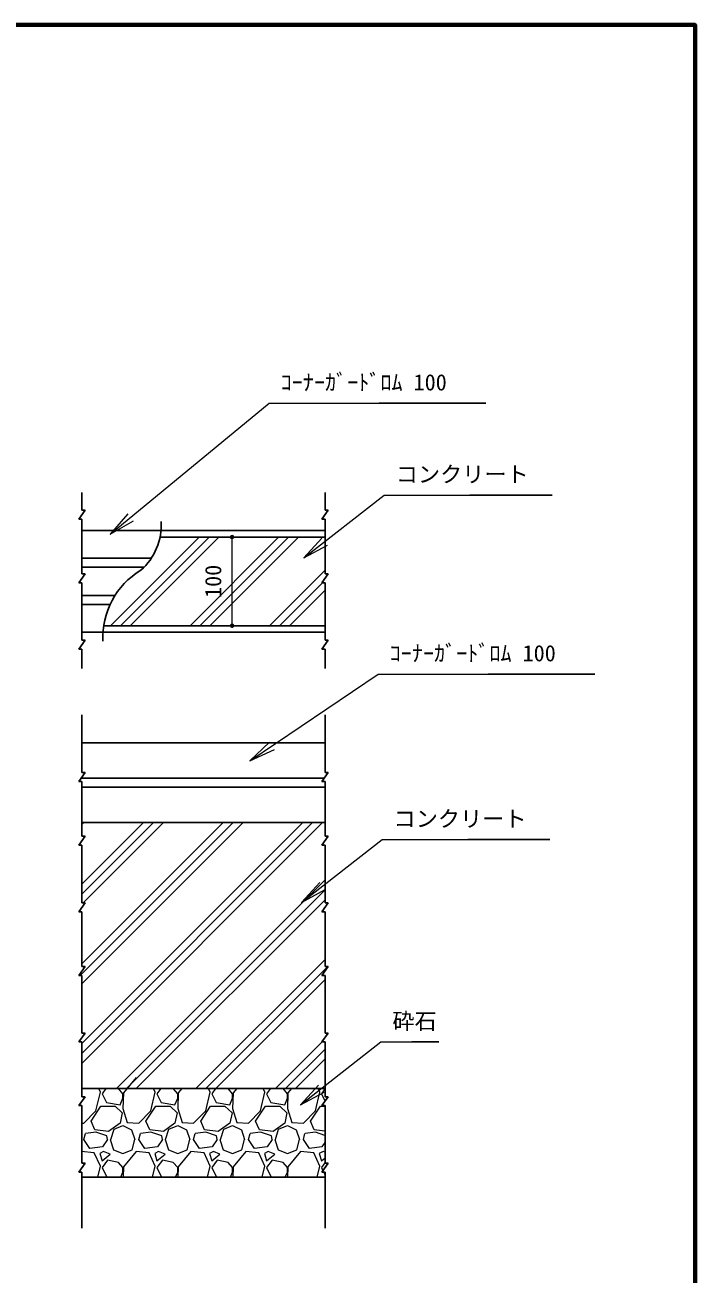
# Model space of a CAD drawing. Units: millimetres at full size, sheet at 1:10; details may follow other scales. Extents: x 150 to 4050, y 150 to 2820.
# Drawn here: x 3294 to 4050, y 1411 to 2820 of the extents above; entities that cross this region are included whole.
import ezdxf
from ezdxf.enums import TextEntityAlignment as Align

# ---------------------------------------------------------------- set-up
doc = ezdxf.new("R2010")
doc.units = ezdxf.units.MM
doc.header["$LTSCALE"] = 10
for name, color, linetype, lineweight in [('D-STR-3', 27, 'Continuous', 9), ('D-STR-DIM\u3000寸法線、寸法値', 7, 'Continuous', 13), ('D-STR-HTXT\u3000旗上げ', 7, 'Continuous', 13), ('D-STR\u3000構造物外形線', 1, 'Continuous', 25), ('D-TTL', 7, 'Continuous', 70)]:
    doc.layers.add(name, color=color, linetype=linetype, lineweight=lineweight)
doc.styles.add('ＭＳ ゴシック', font='')
doc.styles.get('ＭＳ ゴシック').set_extended_font_data('MS Gothic')

# ---------------------------------------------------------------- blocks, each defined once
blk = doc.blocks.new('filled_dot')
at = {"color": 0, "linetype": 'Continuous', "lineweight": -2, "const_width": 1.25}
blk.add_lwpolyline([(-0.625, 0, 1), (0.625, 0, 1)], format="xyb", close=True, dxfattribs=at)
blk = doc.blocks.new('open_arrow')
at = {"color": 0, "linetype": 'Continuous', "lineweight": -2}
blk.add_lwpolyline([(7.5, 1.25), (0, 0), (7.5, -1.25)], dxfattribs=at)

msp = doc.modelspace()

# ---------------------------------------------------------------- linework, layer by layer
at = {"layer": 'D-STR-3'}
for p, q in [((3419.29, 1632.59), (3405.06, 1615.09)), ((3374.11, 1595.09), (3379.06, 1615.93)), ((3379.06, 1615.93), (3377.17, 1620.1)), ((3385.25, 1620.1), (3380.92, 1614.26)), ((3380.92, 1614.26), (3385.87, 1604.26)), ((3399.49, 1620.09), (3399.46, 1620.1)), ((3404.44, 1614.26), (3399.49, 1620.09)), ((3401.34, 1601.76), (3404.44, 1609.26)), ((3405.06, 1615.09), (3404.44, 1597.59)), ((3404.44, 1609.26), (3404.44, 1614.26)), ((3436, 1595.09), (3440.95, 1615.93)), ((3436, 1595.09), (3440.95, 1615.93)), ((3440.95, 1615.93), (3439.06, 1620.1)), ((3440.95, 1615.93), (3439.06, 1620.1)), ((3447.15, 1620.1), (3442.81, 1614.26)), ((3442.81, 1614.26), (3447.76, 1604.26)), ((3466.33, 1614.26), (3461.38, 1620.09)), ((3463.24, 1601.76), (3466.33, 1609.26)), ((3466.95, 1615.09), (3466.33, 1597.59)), ((3466.33, 1609.26), (3466.33, 1614.26)), ((3471.02, 1620.1), (3466.95, 1615.09)), ((3497.9, 1595.09), (3502.85, 1615.93)), ((3502.85, 1615.93), (3500.95, 1620.1)), ((3509.04, 1620.1), (3504.7, 1614.26)), ((3504.7, 1614.26), (3509.66, 1604.26)), ((3528.22, 1614.26), (3523.27, 1620.09)), ((3525.13, 1601.76), (3528.22, 1609.26)), ((3528.84, 1615.09), (3528.22, 1597.59)), ((3528.22, 1609.26), (3528.22, 1614.26)), ((3532.91, 1620.1), (3528.84, 1615.09)), ((3559.79, 1595.09), (3564.74, 1615.93)), ((3564.74, 1615.93), (3562.85, 1620.1)), ((3570.93, 1620.1), (3566.6, 1614.26)), ((3566.6, 1614.26), (3571.55, 1604.26)), ((3590.12, 1614.26), (3585.17, 1620.09)), ((3587.02, 1601.76), (3590.12, 1609.26)), ((3590.74, 1615.09), (3590.12, 1597.59)), ((3590.12, 1609.26), (3590.12, 1614.26)), ((3594.81, 1620.1), (3590.74, 1615.09)), ((3621.68, 1595.09), (3626.63, 1615.93)), ((3626.63, 1615.93), (3624.74, 1620.1)), ((3632.5, 1619.66), (3628.49, 1614.26)), ((3628.49, 1614.26), (3632.5, 1606.15)), ((3360.49, 1580.93), (3374.11, 1595.09)), ((3368.54, 1583.43), (3379.68, 1600.09)), ((3379.68, 1600.09), (3395.77, 1600.09)), ((3385.87, 1604.26), (3401.34, 1601.76)), ((3395.77, 1600.09), (3403.82, 1592.59)), ((3403.82, 1592.59), (3401.34, 1580.93)), ((3404.44, 1597.59), (3409.39, 1581.76)), ((3422.39, 1580.93), (3436, 1595.09)), ((3430.43, 1583.43), (3441.57, 1600.09)), ((3441.57, 1600.09), (3457.67, 1600.09)), ((3447.76, 1604.26), (3463.24, 1601.76)), ((3457.67, 1600.09), (3465.71, 1592.59)), ((3465.71, 1592.59), (3463.24, 1580.93)), ((3466.33, 1597.59), (3471.28, 1581.76)), ((3484.28, 1580.93), (3497.9, 1595.09)), ((3492.33, 1583.43), (3503.47, 1600.09)), ((3503.47, 1600.09), (3519.56, 1600.09)), ((3509.66, 1604.26), (3525.13, 1601.76)), ((3519.56, 1600.09), (3527.6, 1592.59)), ((3527.6, 1592.59), (3525.13, 1580.93)), ((3528.22, 1597.59), (3533.17, 1581.76)), ((3546.17, 1580.93), (3559.79, 1595.09)), ((3554.22, 1583.43), (3565.36, 1600.09)), ((3565.36, 1600.09), (3581.45, 1600.09)), ((3571.55, 1604.26), (3587.02, 1601.76)), ((3581.45, 1600.09), (3589.5, 1592.59)), ((3589.5, 1592.59), (3587.02, 1580.93)), ((3590.12, 1597.59), (3595.07, 1581.76)), ((3608.07, 1580.93), (3621.68, 1595.09)), ((3616.11, 1583.43), (3627.25, 1600.09)), ((3627.25, 1600.09), (3632.5, 1600.09)), ((3358.24, 1581.07), (3360.49, 1580.93)), ((3372.87, 1573.43), (3368.54, 1583.43)), ((3401.34, 1580.93), (3388.34, 1571.76)), ((3394.54, 1574.26), (3404.45, 1578.43)), ((3404.43, 1578.43), (3414.33, 1573.43)), ((3409.39, 1581.76), (3422.39, 1580.93)), ((3434.76, 1573.43), (3430.43, 1583.43)), ((3463.24, 1580.93), (3450.24, 1571.76)), ((3456.44, 1574.26), (3466.34, 1578.43)), ((3466.32, 1578.43), (3476.22, 1573.43)), ((3471.28, 1581.76), (3484.28, 1580.93)), ((3496.66, 1573.43), (3492.33, 1583.43)), ((3525.13, 1580.93), (3512.13, 1571.76)), ((3518.33, 1574.26), (3528.23, 1578.43)), ((3528.21, 1578.43), (3538.12, 1573.43)), ((3533.17, 1581.76), (3546.17, 1580.93)), ((3558.55, 1573.43), (3554.22, 1583.43)), ((3587.02, 1580.93), (3574.02, 1571.76)), ((3580.22, 1574.26), (3590.12, 1578.43)), ((3590.11, 1578.43), (3600.01, 1573.43)), ((3595.07, 1581.76), (3608.07, 1580.93)), ((3620.44, 1573.43), (3616.11, 1583.43)), ((3360.49, 1562.59), (3362.35, 1569.26)), ((3374.14, 1570.93), (3362.38, 1569.26)), ((3388.34, 1571.76), (3372.87, 1573.43)), ((3386.49, 1566.76), (3374.11, 1570.93)), ((3387.11, 1562.59), (3386.49, 1566.76)), ((3390.82, 1562.6), (3394.54, 1574.26)), ((3414.35, 1573.41), (3418.06, 1562.58)), ((3422.39, 1562.59), (3424.24, 1569.26)), ((3436.03, 1570.93), (3424.27, 1569.26)), ((3450.24, 1571.76), (3434.76, 1573.43)), ((3448.38, 1566.76), (3436, 1570.93)), ((3449, 1562.59), (3448.38, 1566.76)), ((3452.71, 1562.6), (3456.43, 1574.26)), ((3476.24, 1573.41), (3479.95, 1562.58)), ((3484.28, 1562.59), (3486.14, 1569.26)), ((3497.92, 1570.93), (3486.16, 1569.26)), ((3512.13, 1571.76), (3496.66, 1573.43)), ((3510.27, 1566.76), (3497.89, 1570.93)), ((3510.89, 1562.59), (3510.27, 1566.76)), ((3514.61, 1562.6), (3518.32, 1574.26)), ((3538.13, 1573.41), (3541.85, 1562.58)), ((3546.17, 1562.59), (3548.03, 1569.26)), ((3559.81, 1570.93), (3548.06, 1569.26)), ((3574.02, 1571.76), (3558.55, 1573.43)), ((3572.17, 1566.76), (3559.79, 1570.93)), ((3572.79, 1562.59), (3572.17, 1566.76)), ((3576.5, 1562.6), (3580.21, 1574.26)), ((3600.03, 1573.41), (3603.74, 1562.58)), ((3608.07, 1562.59), (3609.92, 1569.26)), ((3621.71, 1570.93), (3609.95, 1569.26)), ((3632.5, 1572.13), (3620.44, 1573.43)), ((3632.5, 1567.28), (3621.68, 1570.93)), ((3367.3, 1552.59), (3360.49, 1562.59)), ((3381.54, 1554.26), (3367.3, 1552.59)), ((3387.11, 1562.59), (3381.54, 1554.26)), ((3390.2, 1562.59), (3393.92, 1550.93)), ((3393.92, 1550.93), (3404.44, 1546.76)), ((3404.43, 1546.76), (3414.96, 1550.92)), ((3414.95, 1550.91), (3418.05, 1562.58)), ((3429.19, 1552.59), (3422.39, 1562.59)), ((3443.43, 1554.26), (3429.19, 1552.59)), ((3449, 1562.59), (3443.43, 1554.26)), ((3452.09, 1562.59), (3455.81, 1550.93)), ((3455.81, 1550.93), (3466.33, 1546.76)), ((3466.33, 1546.76), (3476.85, 1550.92)), ((3476.85, 1550.91), (3479.94, 1562.58)), ((3491.09, 1552.59), (3484.28, 1562.59)), ((3505.32, 1554.26), (3491.09, 1552.59)), ((3510.89, 1562.59), (3505.32, 1554.26)), ((3513.99, 1562.59), (3517.7, 1550.93)), ((3517.7, 1550.93), (3528.22, 1546.76)), ((3528.22, 1546.76), (3538.74, 1550.92)), ((3538.74, 1550.91), (3541.84, 1562.58)), ((3552.98, 1552.59), (3546.17, 1562.59)), ((3567.22, 1554.26), (3552.98, 1552.59)), ((3572.79, 1562.59), (3567.22, 1554.26)), ((3575.88, 1562.59), (3579.59, 1550.93)), ((3579.59, 1550.93), (3590.12, 1546.76)), ((3590.11, 1546.76), (3600.64, 1550.92)), ((3600.63, 1550.91), (3603.73, 1562.58)), ((3614.87, 1552.59), (3608.07, 1562.59)), ((3629.11, 1554.26), (3614.87, 1552.59)), ((3632.5, 1559.34), (3629.11, 1554.26)), ((3372.25, 1547.59), (3357.4, 1549.26)), ((3379.06, 1532.59), (3372.25, 1547.59)), ((3382.77, 1549.26), (3378.44, 1546.76)), ((3378.44, 1546.76), (3380.92, 1538.43)), ((3380.92, 1538.43), (3390.2, 1545.93)), ((3387.11, 1539.26), (3380.92, 1530.93)), ((3390.2, 1545.93), (3382.77, 1549.26)), ((3399.49, 1536.76), (3387.11, 1539.26)), ((3404.44, 1530.93), (3399.49, 1536.76)), ((3419.29, 1549.26), (3405.06, 1531.76)), ((3434.15, 1547.59), (3419.29, 1549.26)), ((3440.95, 1532.59), (3434.15, 1547.59)), ((3444.67, 1549.26), (3440.33, 1546.76)), ((3440.33, 1546.76), (3442.81, 1538.43)), ((3442.81, 1538.43), (3452.09, 1545.93)), ((3449, 1539.26), (3442.81, 1530.93)), ((3452.09, 1545.93), (3444.67, 1549.26)), ((3461.38, 1536.76), (3449, 1539.26)), ((3466.33, 1530.93), (3461.38, 1536.76)), ((3481.18, 1549.26), (3466.95, 1531.76)), ((3496.04, 1547.59), (3481.18, 1549.26)), ((3502.85, 1532.59), (3496.04, 1547.59)), ((3506.56, 1549.26), (3502.23, 1546.76)), ((3502.23, 1546.76), (3504.7, 1538.43)), ((3504.7, 1538.43), (3513.99, 1545.93)), ((3510.89, 1539.26), (3504.7, 1530.93)), ((3513.99, 1545.93), (3506.56, 1549.26)), ((3523.27, 1536.76), (3510.89, 1539.26)), ((3528.22, 1530.93), (3523.27, 1536.76)), ((3543.08, 1549.26), (3528.84, 1531.76)), ((3557.93, 1547.59), (3543.08, 1549.26)), ((3564.74, 1532.59), (3557.93, 1547.59)), ((3568.45, 1549.26), (3564.12, 1546.76)), ((3564.12, 1546.76), (3566.6, 1538.43)), ((3566.6, 1538.43), (3575.88, 1545.93)), ((3572.79, 1539.26), (3566.6, 1530.93)), ((3575.88, 1545.93), (3568.45, 1549.26)), ((3585.16, 1536.76), (3572.79, 1539.26)), ((3590.12, 1530.93), (3585.17, 1536.76)), ((3604.97, 1549.26), (3590.74, 1531.76)), ((3619.83, 1547.59), (3604.97, 1549.26)), ((3626.63, 1532.59), (3619.83, 1547.59)), ((3630.35, 1549.26), (3626.01, 1546.76)), ((3626.01, 1546.76), (3628.49, 1538.43)), ((3628.49, 1538.43), (3632.5, 1541.67)), ((3632.5, 1536.33), (3628.49, 1530.93)), ((3632.5, 1548.29), (3630.35, 1549.26)), ((3376.09, 1520.1), (3379.06, 1532.59)), ((3380.92, 1530.93), (3385.87, 1520.93)), ((3402.03, 1520.1), (3404.44, 1525.93)), ((3404.44, 1525.93), (3404.44, 1530.93)), ((3405.06, 1531.76), (3404.64, 1520.1)), ((3437.98, 1520.1), (3440.95, 1532.59)), ((3442.81, 1530.93), (3447.76, 1520.93)), ((3463.93, 1520.1), (3466.33, 1525.93)), ((3466.33, 1525.93), (3466.33, 1530.93)), ((3466.95, 1531.76), (3466.54, 1520.1)), ((3499.88, 1520.1), (3502.85, 1532.59)), ((3504.7, 1530.93), (3509.66, 1520.93)), ((3525.82, 1520.1), (3528.22, 1525.93)), ((3528.22, 1525.93), (3528.22, 1530.93)), ((3528.84, 1531.76), (3528.43, 1520.1)), ((3561.77, 1520.1), (3564.74, 1532.59)), ((3566.6, 1530.93), (3571.55, 1520.93)), ((3587.71, 1520.1), (3590.12, 1525.93)), ((3590.12, 1525.93), (3590.12, 1530.93)), ((3590.74, 1531.76), (3590.32, 1520.1)), ((3623.66, 1520.1), (3626.63, 1532.59)), ((3628.49, 1530.93), (3630.24, 1527.39)), ((3631.07, 1525.72), (3632.5, 1522.82)), ((3385.87, 1520.93), (3391, 1520.1)), ((3447.76, 1520.93), (3452.89, 1520.1)), ((3509.66, 1520.93), (3514.79, 1520.1)), ((3571.55, 1520.93), (3576.68, 1520.1))]:
    msp.add_line(p, q, dxfattribs=at)
at = {"layer": 'D-STR-DIM\u3000寸法線、寸法値'}
msp.add_line((3527.66, 2142.3), (3527.66, 2242.3), dxfattribs=at)
at = {"layer": 'D-STR-HTXT\u3000旗上げ'}
for points in [[(3390.02, 2245.52), (3569.64, 2393.32), (3573.64, 2393.32), (3813.97, 2393.32), (3693.81, 2393.32)], [(3608.48, 2218.71), (3699.44, 2289.64), (3703.44, 2289.64), (3888.64, 2289.64), (3796.04, 2289.64)], [(3547.77, 1989.85), (3692.63, 2087.7), (3696.63, 2087.7), (3936.95, 2087.7), (3816.79, 2087.7)], [(3606.03, 1830.04), (3696.99, 1900.97), (3700.99, 1900.97), (3886.19, 1900.97), (3793.59, 1900.97)], [(3604.68, 1601.7), (3695.63, 1672.62), (3699.63, 1672.62), (3761.06, 1672.62), (3730.35, 1672.62)]]:
    msp.add_lwpolyline(points, dxfattribs=at)
at = {"layer": 'D-STR\u3000構造物外形線'}
for p, q in [((3358.24, 2272.69), (3358.24, 2292.64)), ((3632.58, 2272.69), (3632.58, 2292.64)), ((3354.75, 2262.63), (3361.74, 2272.69)), ((3358.24, 2272.69), (3361.74, 2272.69)), ((3629.08, 2262.63), (3636.07, 2272.69)), ((3632.58, 2272.69), (3636.07, 2272.69)), ((3354.75, 2262.63), (3358.24, 2262.63)), ((3358.24, 2200.86), (3358.24, 2262.63)), ((3629.08, 2262.63), (3632.58, 2262.63)), ((3632.58, 2200.86), (3632.58, 2262.63)), ((3447.42, 2249.8), (3358.24, 2249.8)), ((3390.4, 2142.3), (3490.4, 2242.3)), ((3401.63, 2142.3), (3501.63, 2242.3)), ((3412.86, 2142.3), (3512.86, 2242.3)), ((3632.58, 2242.3), (3446.36, 2242.3)), ((3632.58, 2249.8), (3447.42, 2249.8)), ((3480.21, 2142.3), (3580.21, 2242.3)), ((3491.43, 2142.3), (3591.43, 2242.3)), ((3502.66, 2142.3), (3602.66, 2242.3)), ((3358.24, 2218.3), (3436.47, 2218.3)), ((3354.75, 2190.8), (3361.74, 2200.86)), ((3358.24, 2208.3), (3428.37, 2208.3)), ((3358.24, 2200.86), (3361.74, 2200.86)), ((3570.01, 2142.3), (3632.58, 2204.86)), ((3629.08, 2190.8), (3636.07, 2200.86)), ((3632.58, 2200.86), (3636.07, 2200.86)), ((3354.75, 2190.8), (3358.24, 2190.8)), ((3358.24, 2125.77), (3358.24, 2190.8)), ((3581.24, 2142.3), (3629.74, 2190.8)), ((3629.08, 2190.8), (3632.58, 2190.8)), ((3632.58, 2125.77), (3632.58, 2190.8)), ((3395.5, 2176.3), (3358.24, 2176.3)), ((3592.46, 2142.3), (3632.58, 2182.41)), ((3390.05, 2166.3), (3358.24, 2166.3)), ((3632.58, 2142.3), (3382.83, 2142.3)), ((3382.03, 2134.8), (3358.24, 2134.8)), ((3632.58, 2134.8), (3382.03, 2134.8)), ((3354.75, 2115.71), (3361.74, 2125.77)), ((3354.75, 2115.71), (3358.24, 2115.71)), ((3358.24, 2125.77), (3361.74, 2125.77)), ((3358.24, 2094.07), (3358.24, 2115.71)), ((3629.08, 2115.71), (3636.07, 2125.77)), ((3629.08, 2115.71), (3632.58, 2115.71)), ((3632.58, 2125.77), (3636.07, 2125.77)), ((3632.58, 2094.07), (3632.58, 2115.71)), ((3358.24, 1976.52), (3358.24, 2041.55)), ((3632.58, 1976.52), (3632.58, 2041.55)), ((3632.58, 1976.52), (3632.58, 2041.55)), ((3358.24, 2010.1), (3632.58, 2010.1)), ((3354.75, 1966.46), (3361.74, 1976.52)), ((3358.24, 1976.52), (3361.74, 1976.52)), ((3629.08, 1966.46), (3636.07, 1976.52)), ((3632.58, 1976.52), (3636.07, 1976.52)), ((3354.75, 1966.46), (3358.24, 1966.46)), ((3357.27, 1970.1), (3631.61, 1970.1)), ((3358.24, 1904.69), (3358.24, 1966.46)), ((3358.24, 1960.1), (3632.58, 1960.1)), ((3629.08, 1966.46), (3632.58, 1966.46)), ((3632.58, 1904.69), (3632.58, 1966.46)), ((3356.4, 1747.72), (3528.78, 1920.1)), ((3358.24, 1920.1), (3632.58, 1920.1)), ((3358.24, 1917.94), (3360.4, 1920.1)), ((3358.24, 1738.33), (3540.01, 1920.1)), ((3358.24, 1648.53), (3629.81, 1920.1)), ((3358.24, 1839.36), (3438.98, 1920.1)), ((3358.24, 1659.76), (3618.58, 1920.1)), ((3358.24, 1850.59), (3427.75, 1920.1)), ((3358.24, 1760.79), (3517.56, 1920.1)), ((3358.24, 1670.98), (3607.36, 1920.1)), ((3359.71, 1829.61), (3450.2, 1920.1)), ((3354.75, 1894.63), (3361.74, 1904.69)), ((3358.24, 1904.69), (3361.74, 1904.69)), ((3629.08, 1894.63), (3636.07, 1904.69)), ((3632.58, 1904.69), (3636.07, 1904.69)), ((3354.75, 1894.63), (3358.24, 1894.63)), ((3358.24, 1829.61), (3358.24, 1894.63)), ((3629.08, 1894.63), (3632.58, 1894.63)), ((3632.58, 1829.61), (3632.58, 1894.63)), ((3397.16, 1620.1), (3632.58, 1855.51)), ((3408.39, 1620.1), (3632.58, 1844.29)), ((3419.61, 1620.1), (3632.58, 1833.06)), ((3354.75, 1819.55), (3361.74, 1829.61)), ((3354.75, 1819.55), (3358.24, 1819.55)), ((3358.24, 1829.61), (3361.74, 1829.61)), ((3358.24, 1757.78), (3358.24, 1819.55)), ((3629.08, 1819.55), (3636.07, 1829.61)), ((3629.08, 1819.55), (3632.58, 1819.55)), ((3632.58, 1829.61), (3636.07, 1829.61)), ((3632.58, 1757.78), (3632.58, 1819.55)), ((3486.96, 1620.1), (3632.58, 1765.71)), ((3354.75, 1747.72), (3361.74, 1757.78)), ((3354.75, 1747.72), (3358.24, 1747.72)), ((3358.24, 1757.78), (3361.74, 1757.78)), ((3358.24, 1682.69), (3358.24, 1747.72)), ((3498.19, 1620.1), (3635.87, 1757.78)), ((3629.08, 1747.72), (3636.07, 1757.78)), ((3629.08, 1747.72), (3632.58, 1747.72)), ((3632.58, 1757.78), (3636.07, 1757.78)), ((3632.58, 1682.69), (3632.58, 1747.72)), ((3509.41, 1620.1), (3632.58, 1743.26)), ((3354.75, 1672.63), (3361.74, 1682.69)), ((3358.24, 1682.69), (3361.74, 1682.69)), ((3629.08, 1672.63), (3636.07, 1682.69)), ((3632.58, 1682.69), (3636.07, 1682.69)), ((3354.75, 1672.63), (3358.24, 1672.63)), ((3358.24, 1610.86), (3358.24, 1672.63)), ((3576.77, 1620.1), (3629.3, 1672.63)), ((3587.99, 1620.1), (3632.58, 1664.68)), ((3629.08, 1672.63), (3632.58, 1672.63)), ((3632.58, 1610.86), (3632.58, 1672.63)), ((3599.22, 1620.1), (3632.58, 1653.46)), ((3354.75, 1600.8), (3361.74, 1610.86)), ((3632.58, 1620.1), (3358.24, 1620.1)), ((3358.24, 1610.86), (3361.74, 1610.86)), ((3629.08, 1600.8), (3636.07, 1610.86)), ((3632.58, 1610.86), (3636.07, 1610.86)), ((3354.75, 1600.8), (3358.24, 1600.8)), ((3358.24, 1535.78), (3358.24, 1600.8)), ((3629.08, 1600.8), (3632.58, 1600.8)), ((3632.58, 1535.78), (3632.58, 1600.8)), ((3354.75, 1525.72), (3361.74, 1535.78)), ((3354.75, 1525.72), (3358.24, 1525.72)), ((3358.24, 1535.78), (3361.74, 1535.78)), ((3358.24, 1462.43), (3358.24, 1525.72)), ((3629.08, 1525.72), (3636.07, 1535.78)), ((3629.08, 1525.72), (3632.58, 1525.72)), ((3632.58, 1535.78), (3636.07, 1535.78)), ((3632.58, 1462.43), (3632.58, 1525.72)), ((3632.58, 1520.1), (3358.24, 1520.1)), ((3632.58, 1520.34), (3632.5, 1520.1))]:
    msp.add_line(p, q, dxfattribs=at)
for centre, radius, start, end in [((3380.39, 2255.44), 67.26, 311.18822, 3.87719), ((3470.13, 2129.13), 88.29, 120.98216, 182.87446)]:
    msp.add_arc(centre, radius, start, end, dxfattribs=at)
at = {"layer": 'D-TTL'}
msp.add_lwpolyline([(150, 150), (150, 2820), (4050, 2820), (4050, 150)], close=True, dxfattribs=at)

# ---------------------------------------------------------------- block references
at = {"layer": 'D-STR-DIM\u3000寸法線、寸法値', "xscale": 2, "yscale": 2}
for p, rotation in [((3527.66, 2242.3), 270), ((3527.66, 2142.3), 90)]:
    msp.add_blockref('filled_dot', p, dxfattribs=dict(at, rotation=rotation))
at = {"layer": 'D-STR-HTXT\u3000旗上げ', "xscale": 4, "yscale": 4}
for p, rotation in [((3390.02, 2245.52), 39.4), ((3608.48, 2218.71), 37.9), ((3547.77, 1989.85), 34), ((3606.03, 1830.04), 37.9), ((3604.68, 1601.7), 37.9)]:
    msp.add_blockref('open_arrow', p, dxfattribs=dict(at, rotation=rotation))

# ---------------------------------------------------------------- texts
at = {"layer": 'D-STR-DIM\u3000寸法線、寸法値', "style": 'ＭＳ ゴシック'}
msp.add_text('100', height=18.33, rotation=90, dxfattribs=at).set_placement((3506.29, 2192.3), align=Align.MIDDLE_CENTER)
at = {"layer": 'D-STR-HTXT\u3000旗上げ', "style": 'ＭＳ ゴシック'}
for s, p in [('ｺｰﾅｰｶﾞｰﾄﾞﾛﾑ 100', (3582.52, 2402.2)), ('コンクリート', (3712.32, 2298.51)), ('ｺｰﾅｰｶﾞｰﾄﾞﾛﾑ 100', (3705.51, 2096.58)), ('コンクリート', (3709.87, 1909.85)), ('砕石', (3708.51, 1681.5))]:
    msp.add_text(s, height=18.33, dxfattribs=at).set_placement(p, align=Align.BOTTOM_LEFT)

doc.saveas('drawing.dxf')
